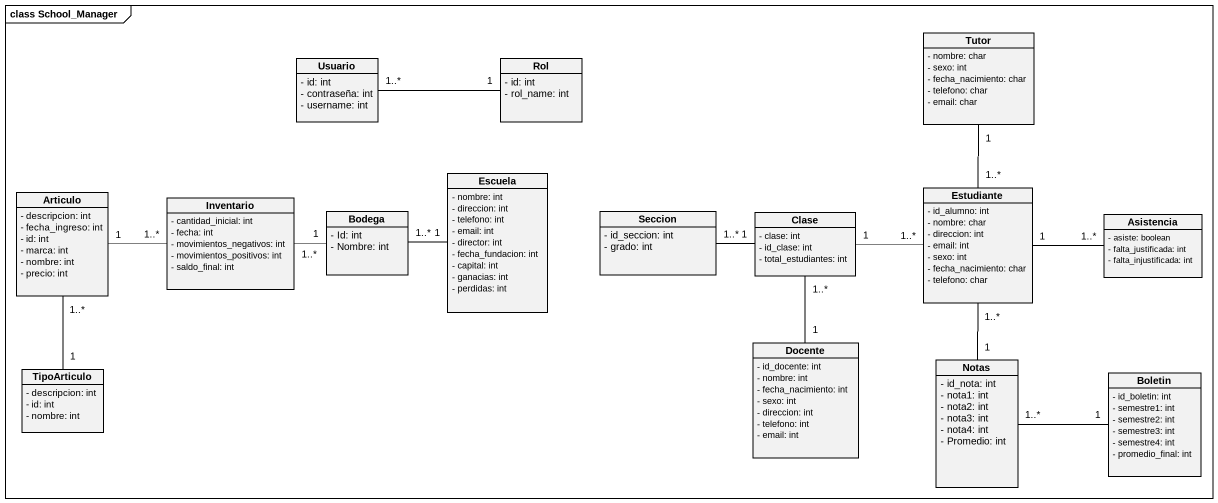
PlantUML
@startuml
mainframe class School_Manager
hide circle
hide empty members
skinparam classAttributeIconSize 0
class Usuario {
  - id: int
  - contraseña: int
  - username: int
}
class Rol {
  - id: int
  - rol_name: int
}
class Tutor {
  - nombre: char
  - sexo: int
  - fecha_nacimiento: char
  - telefono: char
  - email: char
}
class Escuela {
  - nombre: int
  - direccion: int
  - telefono: int
  - email: int
  - director: int
  - fecha_fundacion: int
  - capital: int
  - ganacias: int
  - perdidas: int
}
class Articulo {
  - descripcion: int
  - fecha_ingreso: int
  - id: int
  - marca: int
  - nombre: int
  - precio: int
}
class Inventario {
  - cantidad_inicial: int
  - fecha: int
  - movimientos_negativos: int
  - movimientos_positivos: int
  - saldo_final: int
}
class Bodega {
  - Id: int
  - Nombre: int
}
class Seccion {
  - id_seccion: int
  - grado: int
}
class Clase {
  - clase: int
  - id_clase: int
  - total_estudiantes: int
}
class Estudiante {
  - id_alumno: int
  - nombre: char
  - direccion: int
  - email: int
  - sexo: int
  - fecha_nacimiento: char
  - telefono: char
}
class Asistencia {
  - asiste: boolean
  - falta_justificada: int
  - falta_injustificada: int
}
class Docente {
  - id_docente: int
  - nombre: int
  - fecha_nacimiento: int
  - sexo: int
  - direccion: int
  - telefono: int
  - email: int
}
class TipoArticulo {
  - descripcion: int
  - id: int
  - nombre: int
}
class Notas {
  - id_nota: int
  - nota1: int
  - nota2: int
  - nota3: int
  - nota4: int
  - Promedio: int
}
class Boletin {
  - id_boletin: int
  - semestre1: int
  - semestre2: int
  - semestre3: int
  - semestre4: int
  - promedio_final: int
}
Usuario "1..*" -right- "1" Rol
Escuela "1" -left- "1..*" Bodega
Articulo "1..*" -- "1" TipoArticulo
Inventario "1..*" -left- "1" Articulo
Bodega "1" -left- "1..*" Inventario
Clase "1" -left- "1..*" Seccion
Estudiante "1..*" -up- "1" Tutor
Estudiante "1..*" -left- "1" Clase
Estudiante "1..*" -- "1" Notas
Asistencia "1..*" -left- "1" Estudiante
Docente "1" -up- "1..*" Clase
Notas "1..*" -right- "1" Boletin
@enduml
